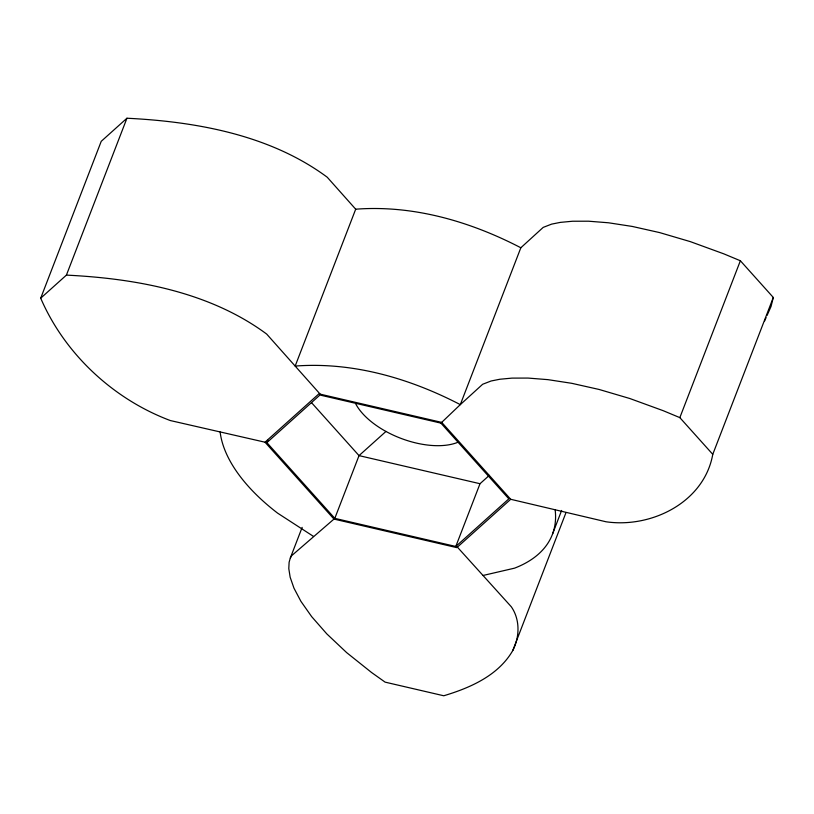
<?xml version="1.0" encoding="UTF-8"?>
<svg xmlns="http://www.w3.org/2000/svg" width="814" height="814" viewBox="0 0 814 814"><rect width="100%" height="100%" fill="white"/><g stroke="black" fill="none" stroke-linecap="round" stroke-linejoin="round"><path stroke-width="1.22" d="M773.3 297.466L712.769 454.334C704.171 502.37 651.373 528.388 606.013 521.774L510.704 499.287L441.727 422.395L318.895 393.854L265.018 442.206L170.34 420.553C113.421 399.226 64.825 354.08 40.7 298.189L101.231 141.321L126.943 118.234C196.408 121.642 270.167 134.971 327.218 177.208L355.698 209.198C413.186 204.833 470.177 221.439 520.838 247.761L543.192 227.391L551.627 224.125L560.337 222.385L572.578 221.235L588.593 221.205L608.485 222.782L632.234 226.434L659.615 232.59L690.313 241.626L723.839 253.856L740.374 260.755L773.3 297.466L771.041 306.481L767.063 315.445M302.147 527.37L290.313 558.038L289.112 562.271L288.797 568.62L290.16 577.238L293.966 588.166L300.926 601.353L311.681 616.656L326.77 633.852L346.642 652.604L371.591 672.527L385.114 682.142L443.762 695.766C470.248 687.83 498.331 675.549 512.759 650.569L566.005 512.566M512.759 650.569C519.749 636.996 520.197 619.596 511.304 606.776L457.397 547.13M40.7 298.189L66.412 275.112L126.943 118.234M355.698 209.198L295.167 366.066C352.655 361.711 409.646 378.317 460.307 404.629L482.661 384.259L491.096 380.993L499.806 379.253L512.047 378.113L528.062 378.072L547.954 379.65L571.693 383.302L599.084 389.458L629.782 398.504L663.298 410.724L679.843 417.633L712.769 454.334M266.88 442.633L319.933 395.024L440.913 423.127L508.842 498.85L455.789 546.469L334.808 518.355L266.88 442.633L267.796 440.272M520.838 247.761L460.307 404.629L440.913 423.127M455.789 546.469L480.006 483.719L489.306 475.366M552.533 534.045L561.629 510.449M679.843 417.633L740.374 260.755M764.57 321.052L766.066 317.694M290.313 558.038L291.595 555.728L334.808 518.355L359.025 455.616L385.958 431.44M510.704 499.287L456.837 547.629L333.994 519.088L265.018 442.206M483.017 575.478L514.509 568.172A176.546 90.934 21.1 0 0 555.158 509.849M66.412 275.112C135.877 278.51 209.636 291.85 266.687 334.076L320.167 394.159M480.006 483.719L359.025 455.616L311.477 402.604M313.471 536.395L277.605 513.135A176.546 90.934 21.1 0 1 220.136 432.01M457.183 442.572A62.77 32.326 21.1 0 1 355.637 403.703"/></g></svg>
